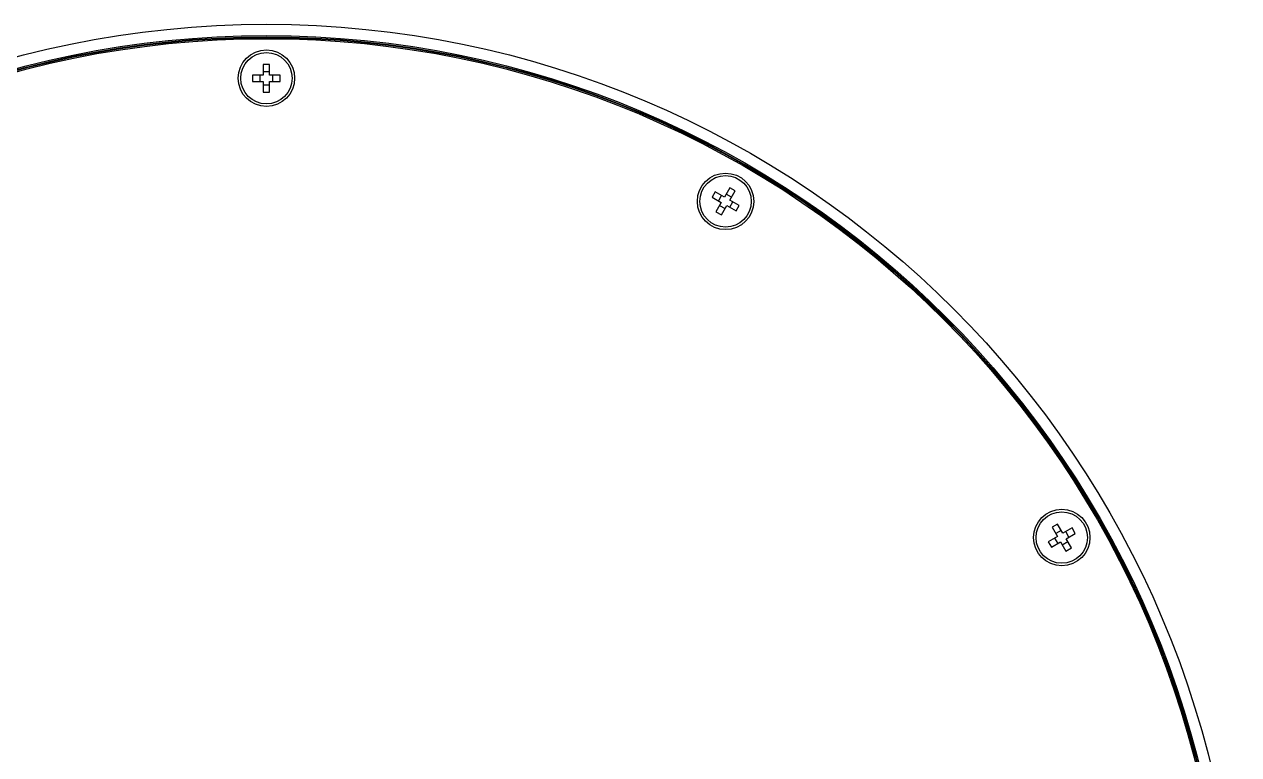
# Model space of a CAD drawing. Header units: millimetres. Extents: x -60 to 7633, y -2614 to 2146.
# Drawn here: x 4781.6 to 4975.2, y -1039.1 to -922.7 of the extents above; entities that cross this region are included whole.
import ezdxf

# ---------------------------------------------------------------- set-up
doc = ezdxf.new("R2010")
doc.units = ezdxf.units.MM
doc.layers.get('0').update_dxf_attribs({"color": 250})

msp = doc.modelspace()

# ---------------------------------------------------------------- linework, layer by layer
at = {"linetype": 'Continuous'}
for p, q in [((4819.68, -929.11), (4819.68, -930.81)), ((4820.68, -929.11), (4819.68, -929.11)), ((4820.68, -930.81), (4820.68, -929.11)), ((4817.98, -930.81), (4817.98, -931.81)), ((4819.68, -930.81), (4817.98, -930.81)), ((4819.15, -930.81), (4819.15, -931.81)), ((4820.68, -930.28), (4819.68, -930.28)), ((4822.38, -930.81), (4820.68, -930.81)), ((4821.22, -931.81), (4821.22, -930.81)), ((4822.38, -931.81), (4822.38, -930.81)), ((4817.98, -931.81), (4819.68, -931.81)), ((4819.68, -931.81), (4819.68, -933.51)), ((4819.68, -932.35), (4820.68, -932.35)), ((4820.68, -931.81), (4822.38, -931.81)), ((4820.68, -933.51), (4820.68, -931.81)), ((4819.68, -933.51), (4820.68, -933.51)), ((4891.73, -949.39), (4891.23, -950.26)), ((4891.23, -950.26), (4892.7, -951.11)), ((4893.2, -950.24), (4891.73, -949.39)), ((4892.74, -949.97), (4892.24, -950.84)), ((4894.05, -948.77), (4893.2, -950.24)), ((4894.33, -950.28), (4893.47, -949.78)), ((4894.92, -949.27), (4894.05, -948.77)), ((4894.07, -950.74), (4894.92, -949.27)), ((4892.7, -951.11), (4891.85, -952.58)), ((4892.43, -951.57), (4893.3, -952.07)), ((4892.72, -953.08), (4893.57, -951.61)), ((4893.57, -951.61), (4895.04, -952.46)), ((4894.03, -951.88), (4894.53, -951.01)), ((4895.54, -951.59), (4894.07, -950.74)), ((4895.04, -952.46), (4895.54, -951.59)), ((4891.85, -952.58), (4892.72, -953.08)), ((4946.3, -1002.36), (4945.44, -1002.86)), ((4947.15, -1003.83), (4946.3, -1002.36)), ((4946.29, -1004.33), (4944.81, -1005.18)), ((4945.44, -1002.86), (4946.29, -1004.33)), ((4945.82, -1004.6), (4946.32, -1005.46)), ((4946.88, -1003.36), (4946.02, -1003.86)), ((4948.62, -1002.98), (4947.15, -1003.83)), ((4948.12, -1004.43), (4947.62, -1003.56)), ((4947.65, -1004.69), (4949.12, -1003.84)), ((4948.5, -1006.17), (4947.65, -1004.69)), ((4949.12, -1003.84), (4948.62, -1002.98)), ((4944.81, -1005.18), (4945.31, -1006.04)), ((4945.31, -1006.04), (4946.79, -1005.19)), ((4946.79, -1005.19), (4947.64, -1006.67)), ((4947.05, -1005.66), (4947.92, -1005.16)), ((4947.64, -1006.67), (4948.5, -1006.17))]:
    msp.add_line(p, q, dxfattribs=at)
for centre, radius in [((4820.18, -1077.71), 154.99), ((4820.18, -1077.71), 153.2), ((4820.18, -1077.71), 153), ((4820.18, -1077.71), 152.9), ((4820.18, -1077.71), 152.7), ((4820.18, -931.31), 4.5), ((4820.18, -931.31), 4.1), ((4893.38, -950.93), 4.5), ((4893.38, -950.93), 4.1), ((4946.97, -1004.51), 4.5), ((4946.97, -1004.51), 4.1)]:
    msp.add_circle(centre, radius, dxfattribs=at)

doc.saveas('drawing.dxf')
